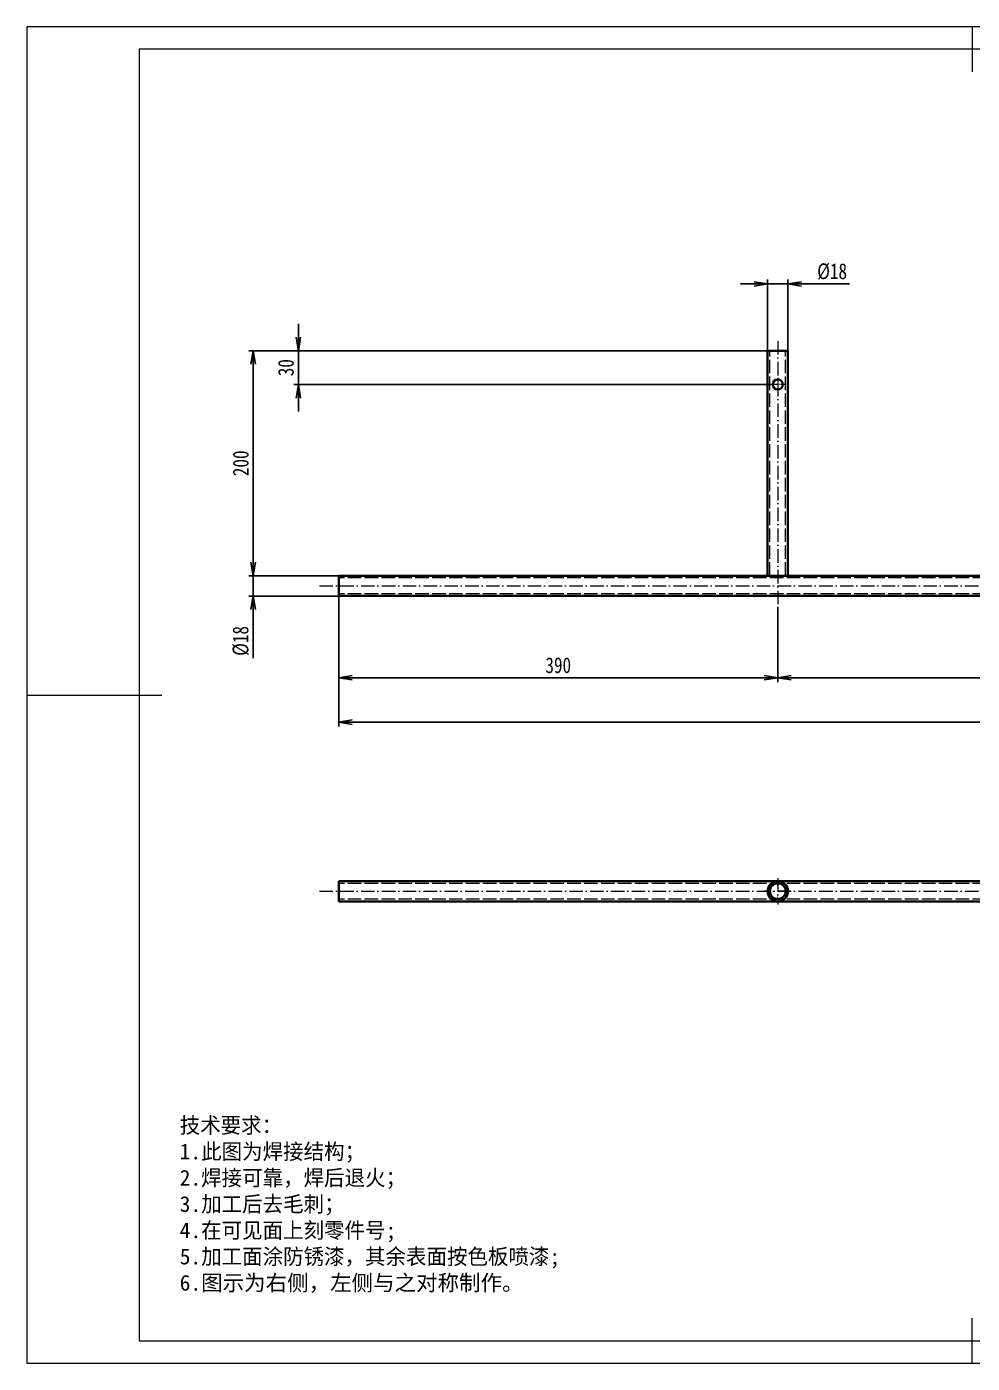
# Model space of a CAD drawing. Header units: millimetres. Extents: x -15766 to 80009, y -9701 to 15159.
# Drawn here: x -14263 to -13423, y 13254 to 14442 of the extents above; entities that cross this region are included whole.
import ezdxf

# ---------------------------------------------------------------- set-up
doc = ezdxf.new("R2010")
doc.units = ezdxf.units.MM
for name, pattern in [('CENTER-HOKUTO_1', [16, 13, -1, 1, -1]), ('DASHDOT', [18.5, 12, -3, 0.5, -3]), ('DASHED', [15, 12, -3]), ('HIDDEN-HOKUTO_1', [2, 1, -1])]:
    doc.linetypes.add(name, pattern=pattern)
doc.layers.get('DEFPOINTS').update_dxf_attribs({"lineweight": 18})
for name, color, linetype, lineweight in [('AM_7', 2, 'CENTER-HOKUTO_1', 18), ('AM_HID', 1, 'HIDDEN-HOKUTO_1', 18), ('AM_VIS', 7, 'Continuous', 18), ('CDRAFT0', 7, 'Continuous', 18), ('DIM', 253, 'Continuous', 20), ('title_frame', 7, 'Continuous', 18), ('word_dim', 9, 'Continuous', 18), ('粗实线层_1', 7, 'Continuous', 15)]:
    doc.layers.add(name, color=color, linetype=linetype, lineweight=lineweight)
doc.styles.add('DIM', font='', dxfattribs={"width": 0.8})
doc.styles.get('DIM').set_extended_font_data('NSimSun')
doc.dimstyles.new('1-4', dxfattribs={"dimscale": 4, "dimtxt": 3.5, "dimasz": 3, "dimexe": 1, "dimexo": 0, "dimgap": 1, "dimtad": 1, "dimdsep": 46, "dimtxsty": 'DIM', "dimblk": 'OPEN', "dimcen": 0, "dimdle": 6, "dimclrd": 256, "dimclre": 256, "dimclrt": 3, "dimazin": 2, "dimtfac": 0.707107, "dimtmove": 0, "dimatfit": 3, "dimfxl": 0, "dimfrac": 2, "dimtolj": 1, "dimarcsym": 0})

# ---------------------------------------------------------------- blocks, each defined once
blk = doc.blocks.new('*X589')
at = {"layer": 'CDRAFT0'}
for p, q in [((420, 297), (0, 297)), ((0, 297), (0, 0)), ((420, 0), (420, 297)), ((0, 0), (420, 0))]:
    blk.add_line(p, q, dxfattribs=at)
at = {"layer": '粗实线层_1'}
for p, q in [((210, 297), (210, 287)), ((415, 292), (25, 292)), ((25, 292), (25, 5)), ((415, 5), (415, 292)), ((0, 148.5), (30, 148.5)), ((420, 148.5), (410, 148.5)), ((210, 0), (210, 10)), ((25, 5), (415, 5))]:
    blk.add_line(p, q, dxfattribs=at)
blk = doc.blocks.new('_OPEN')
at = {"color": 0, "linetype": 'ByBlock', "lineweight": -2}
for p, q in [((-1, 0.166667), (0, 0)), ((-1, -0.166667), (0, 0)), ((0, 0), (-1, 0))]:
    blk.add_line(p, q, dxfattribs=at)
blk = doc.blocks.new('*D1132')
at = {"layer": 'DEFPOINTS', "color": 0, "transparency": 16777216}
for p in [(-13986.1, 13935.7), (-13596.1, 13926), (-13596.1, 13863.1)]:
    blk.add_point(p, dxfattribs=at)
at = {"layer": 'DIM', "linetype": 'Continuous', "lineweight": -2, "transparency": 16777216}
for p, q in [((-13986.1, 13935.7), (-13986.1, 13859.1)), ((-13596.1, 13926), (-13596.1, 13859.1)), ((-13974.1, 13863.1), (-13608.1, 13863.1))]:
    blk.add_line(p, q, dxfattribs=at)
at = {"layer": 'DIM', "lineweight": -2, "transparency": 16777216, "xscale": 12, "yscale": 12, "zscale": 12, "rotation": 180}
blk.add_blockref('_OPEN', (-13986.1, 13863.1), dxfattribs=at)
at = {"layer": 'DIM', "lineweight": -2, "transparency": 16777216, "xscale": 12, "yscale": 12, "zscale": 12}
blk.add_blockref('_OPEN', (-13596.1, 13863.1), dxfattribs=at)
at = {"layer": 'DIM', "color": 3, "transparency": 16777216, "insert": (-13791.1, 13874.1), "char_height": 14, "attachment_point": 5, "style": 'DIM'}
blk.add_mtext('\\A1;390', dxfattribs=at)
blk = doc.blocks.new('*D1133')
at = {"layer": 'DEFPOINTS', "color": 0, "transparency": 16777216}
for p in [(-13596.1, 13926), (-13196.1, 13926), (-13196.1, 13863.1)]:
    blk.add_point(p, dxfattribs=at)
at = {"layer": 'DIM', "linetype": 'Continuous', "lineweight": -2, "transparency": 16777216}
for p, q in [((-13596.1, 13926), (-13596.1, 13859.1)), ((-13196.1, 13926), (-13196.1, 13859.1)), ((-13584.1, 13863.1), (-13208.1, 13863.1))]:
    blk.add_line(p, q, dxfattribs=at)
at = {"layer": 'DIM', "lineweight": -2, "transparency": 16777216, "xscale": 12, "yscale": 12, "zscale": 12, "rotation": 180}
blk.add_blockref('_OPEN', (-13596.1, 13863.1), dxfattribs=at)
at = {"layer": 'DIM', "lineweight": -2, "transparency": 16777216, "xscale": 12, "yscale": 12, "zscale": 12}
blk.add_blockref('_OPEN', (-13196.1, 13863.1), dxfattribs=at)
at = {"layer": 'DIM', "color": 3, "transparency": 16777216, "insert": (-13396.1, 13874.1), "char_height": 14, "attachment_point": 5, "style": 'DIM'}
blk.add_mtext('\\A1;400', dxfattribs=at)
blk = doc.blocks.new('*D1134')
at = {"layer": 'DEFPOINTS', "color": 0, "transparency": 16777216}
for p in [(-14062.1, 13953.7), (-13986.1, 13953.7), (-13986.1, 13935.7)]:
    blk.add_point(p, dxfattribs=at)
at = {"layer": 'DIM', "linetype": 'Continuous', "lineweight": -2, "transparency": 16777216}
for p, q in [((-14062.1, 13965.7), (-14062.1, 13977.7)), ((-13986.1, 13953.7), (-14066.1, 13953.7)), ((-14062.1, 13953.7), (-14062.1, 13935.7)), ((-13986.1, 13935.7), (-14066.1, 13935.7)), ((-14062.1, 13923.7), (-14062.1, 13880.5))]:
    blk.add_line(p, q, dxfattribs=at)
at = {"layer": 'DIM', "lineweight": -2, "transparency": 16777216, "xscale": 12, "yscale": 12, "zscale": 12}
for p, rotation in [((-14062.1, 13953.7), 270), ((-14062.1, 13935.7), 90)]:
    blk.add_blockref('_OPEN', p, dxfattribs=dict(at, rotation=rotation))
at = {"layer": 'DIM', "color": 3, "transparency": 16777216, "insert": (-14073.1, 13895.8), "char_height": 14, "attachment_point": 5, "rotation": 90, "style": 'DIM'}
blk.add_mtext('\\A1;%%c18', dxfattribs=at)
blk = doc.blocks.new('*D1135')
at = {"layer": 'DEFPOINTS', "color": 0, "transparency": 16777216}
for p in [(-14062.1, 14153.7), (-13605.1, 14153.7), (-13986.1, 13953.7)]:
    blk.add_point(p, dxfattribs=at)
at = {"layer": 'DIM', "linetype": 'Continuous', "lineweight": -2, "transparency": 16777216}
for p, q in [((-13605.1, 14153.7), (-14066.1, 14153.7)), ((-14062.1, 13965.7), (-14062.1, 14141.7)), ((-13986.1, 13953.7), (-14066.1, 13953.7))]:
    blk.add_line(p, q, dxfattribs=at)
at = {"layer": 'DIM', "lineweight": -2, "transparency": 16777216, "xscale": 12, "yscale": 12, "zscale": 12}
for p, rotation in [((-14062.1, 14153.7), 90), ((-14062.1, 13953.7), 270)]:
    blk.add_blockref('_OPEN', p, dxfattribs=dict(at, rotation=rotation))
at = {"layer": 'DIM', "color": 3, "transparency": 16777216, "insert": (-14073.1, 14053.7), "char_height": 14, "attachment_point": 5, "rotation": 90, "style": 'DIM'}
blk.add_mtext('\\A1;200', dxfattribs=at)
blk = doc.blocks.new('*D1136')
at = {"layer": 'DEFPOINTS', "color": 0, "transparency": 16777216}
for p in [(-13605.1, 14153.7), (-14022, 14123.7), (-13602, 14123.7)]:
    blk.add_point(p, dxfattribs=at)
at = {"layer": 'DIM', "linetype": 'Continuous', "lineweight": -2, "transparency": 16777216}
for p, q in [((-14022, 14165.7), (-14022, 14177.7)), ((-13605.1, 14153.7), (-14026, 14153.7)), ((-14022, 14153.7), (-14022, 14123.7)), ((-13602, 14123.7), (-14026, 14123.7)), ((-14022, 14111.7), (-14022, 14099.7))]:
    blk.add_line(p, q, dxfattribs=at)
at = {"layer": 'DIM', "lineweight": -2, "transparency": 16777216, "xscale": 12, "yscale": 12, "zscale": 12}
for p, rotation in [((-14022, 14153.7), 270), ((-14022, 14123.7), 90)]:
    blk.add_blockref('_OPEN', p, dxfattribs=dict(at, rotation=rotation))
at = {"layer": 'DIM', "color": 3, "transparency": 16777216, "insert": (-14033, 14138.7), "char_height": 14, "attachment_point": 5, "rotation": 90, "style": 'DIM'}
blk.add_mtext('\\A1;30', dxfattribs=at)
blk = doc.blocks.new('*D1137')
at = {"layer": 'DEFPOINTS', "color": 0, "transparency": 16777216}
for p in [(-13986.1, 13935.7), (-12736.1, 13935.7), (-12736.1, 13823.6)]:
    blk.add_point(p, dxfattribs=at)
at = {"layer": 'DIM', "linetype": 'Continuous', "lineweight": -2, "transparency": 16777216}
for p, q in [((-13986.1, 13935.7), (-13986.1, 13819.6)), ((-12736.1, 13935.7), (-12736.1, 13819.6)), ((-13974.1, 13823.6), (-12748.1, 13823.6))]:
    blk.add_line(p, q, dxfattribs=at)
at = {"layer": 'DIM', "lineweight": -2, "transparency": 16777216, "xscale": 12, "yscale": 12, "zscale": 12, "rotation": 180}
blk.add_blockref('_OPEN', (-13986.1, 13823.6), dxfattribs=at)
at = {"layer": 'DIM', "lineweight": -2, "transparency": 16777216, "xscale": 12, "yscale": 12, "zscale": 12}
blk.add_blockref('_OPEN', (-12736.1, 13823.6), dxfattribs=at)
at = {"layer": 'DIM', "color": 3, "transparency": 16777216, "insert": (-13361.1, 13834.6), "char_height": 14, "attachment_point": 5, "style": 'DIM'}
blk.add_mtext('\\A1;1250', dxfattribs=at)
blk = doc.blocks.new('*D1138')
at = {"layer": 'DEFPOINTS', "color": 0, "transparency": 16777216}
for p in [(-13587.1, 14213.1), (-13605.1, 14153.7), (-13587.1, 14153.7)]:
    blk.add_point(p, dxfattribs=at)
at = {"layer": 'DIM', "linetype": 'Continuous', "lineweight": -2, "transparency": 16777216}
for p, q in [((-13617.1, 14213.1), (-13629.1, 14213.1)), ((-13605.1, 14153.7), (-13605.1, 14217.1)), ((-13605.1, 14213.1), (-13587.1, 14213.1)), ((-13587.1, 14153.7), (-13587.1, 14217.1)), ((-13575.1, 14213.1), (-13532.5, 14213.1))]:
    blk.add_line(p, q, dxfattribs=at)
at = {"layer": 'DIM', "lineweight": -2, "transparency": 16777216, "xscale": 12, "yscale": 12, "zscale": 12}
blk.add_blockref('_OPEN', (-13605.1, 14213.1), dxfattribs=at)
at = {"layer": 'DIM', "lineweight": -2, "transparency": 16777216, "xscale": 12, "yscale": 12, "zscale": 12, "rotation": 180}
blk.add_blockref('_OPEN', (-13587.1, 14213.1), dxfattribs=at)
at = {"layer": 'DIM', "color": 3, "transparency": 16777216, "insert": (-13547.8, 14224.1), "char_height": 14, "attachment_point": 5, "style": 'DIM'}
blk.add_mtext('\\A1;%%c18', dxfattribs=at)

msp = doc.modelspace()

# ---------------------------------------------------------------- linework, layer by layer
at = {"layer": 'AM_7', "linetype": 'DASHDOT', "lineweight": 13, "ltscale": 0.292499}
msp.add_line((-13596.10482, 14129.58203), (-13596.10482, 14117.88208), dxfattribs=at)
at = {"layer": 'AM_7', "linetype": 'DASHDOT', "lineweight": 13, "ltscale": 0.292505}
msp.add_line((-13590.25473, 14123.73206), (-13601.95492, 14123.73206), dxfattribs=at)
at = {"layer": 'AM_7', "linetype": 'DASHDOT', "lineweight": 13}
for p, q in [((-14003.2501, 13944.73206), (-12716.032, 13944.73206)), ((-13596.10482, 13685.01347), (-13596.10482, 13661.61345)), ((-14003.2501, 13673.31346), (-12716.032, 13673.31346)), ((-13584.40463, 13673.31346), (-13607.80502, 13673.31346))]:
    msp.add_line(p, q, dxfattribs=at)
at = {"layer": 'AM_7', "linetype": 'DASHDOT', "lineweight": 13, "ltscale": 0.101268}
for p, q in [((-13596.10482, 13678.33787), (-13596.10482, 13682.38859)), ((-13596.10482, 13664.23832), (-13596.10482, 13668.28904))]:
    msp.add_line(p, q, dxfattribs=at)
at = {"layer": 'AM_7', "linetype": 'DASHDOT', "lineweight": 13}
msp.add_lwpolyline([(-13596.10482, 14162.35623), (-13596.10482, 13925.99074)], dxfattribs=at)
at = {"layer": 'AM_HID', "linetype": 'DASHED', "lineweight": 13}
for p, q in [((-13603.10482, 13953.73206), (-13603.10482, 14153.73206)), ((-13589.10482, 13953.73206), (-13589.10482, 14153.73206)), ((-12736.10482, 13951.73206), (-13986.10482, 13951.73206)), ((-12736.10482, 13937.73206), (-13986.10482, 13937.73206)), ((-12736.10482, 13680.31346), (-13986.10482, 13680.31346)), ((-12736.10482, 13666.31346), (-13986.10482, 13666.31346))]:
    msp.add_line(p, q, dxfattribs=at)
at = {"layer": 'AM_HID', "linetype": 'DASHED', "lineweight": 13, "ltscale": 0.35}
msp.add_line((-13589.10482, 13953.73206), (-13603.10482, 13953.73206), dxfattribs=at)
at = {"layer": 'AM_HID', "linetype": 'DASHED', "lineweight": 13, "ltscale": 0.060814}
for p, q in [((-13600.60482, 13678.6754), (-13600.60482, 13681.10795)), ((-13591.60482, 13678.6754), (-13591.60482, 13681.10795)), ((-13600.60482, 13665.51896), (-13600.60482, 13667.95152)), ((-13591.60482, 13665.51896), (-13591.60482, 13667.95152))]:
    msp.add_line(p, q, dxfattribs=at)
at = {"layer": 'AM_HID', "linetype": 'DASHED', "lineweight": 13, "ltscale": 0.002527}
msp.add_line((-13596.05404, 13682.31346), (-13596.15512, 13682.31346), dxfattribs=at)
at = {"layer": 'AM_VIS', "lineweight": 35}
for p, q in [((-13605.10482, 13953.73206), (-13605.10482, 14153.73206)), ((-13587.10482, 13953.73206), (-13587.10482, 14153.73206)), ((-13605.10482, 13953.73206), (-13986.10482, 13953.73206)), ((-13205.10482, 13953.73206), (-13587.10482, 13953.73206)), ((-12736.10482, 13935.73206), (-13986.10482, 13935.73206)), ((-13596.15512, 13682.31346), (-13986.10482, 13682.31346)), ((-13196.15512, 13682.31346), (-13596.05404, 13682.31346)), ((-12736.10482, 13664.31346), (-13986.10482, 13664.31346))]:
    msp.add_line(p, q, dxfattribs=at)
at = {"layer": 'AM_VIS', "lineweight": 35, "ltscale": 0.45}
for p, q in [((-13587.10482, 14153.73206), (-13605.10482, 14153.73206)), ((-13986.10482, 13953.73206), (-13986.10482, 13935.73206)), ((-13587.10482, 13953.73206), (-13605.10482, 13953.73206))]:
    msp.add_line(p, q, dxfattribs=at)
at = {"layer": 'AM_VIS', "lineweight": 35, "ltscale": 0.05}
for p, q in [((-13603.10482, 13953.73206), (-13605.10482, 13953.73206)), ((-13587.10482, 13953.73206), (-13589.10482, 13953.73206))]:
    msp.add_line(p, q, dxfattribs=at)
at = {"layer": 'AM_VIS', "lineweight": 35, "ltscale": 0.35}
msp.add_line((-13589.10482, 13953.73206), (-13603.10482, 13953.73206), dxfattribs=at)
at = {"layer": 'AM_VIS', "lineweight": 35, "ltscale": 0.225}
for p, q in [((-13986.10482, 13682.31346), (-13986.10482, 13673.31346)), ((-13986.10482, 13673.31346), (-13986.10482, 13664.31346))]:
    msp.add_line(p, q, dxfattribs=at)
at = {"layer": 'AM_VIS', "lineweight": 35}
for centre, radius in [((-13596.10482, 14123.73206), 4.5), ((-13596.10482, 13673.31346), 9), ((-13596.10482, 13673.31346), 7)]:
    msp.add_circle(centre, radius, dxfattribs=at)

# ---------------------------------------------------------------- block references
at = {"layer": 'title_frame', "xscale": 4, "yscale": 4, "zscale": 4}
msp.add_blockref('*X589', (-14263.30415, 13253.73384), dxfattribs=at)

# ---------------------------------------------------------------- texts
at = {"layer": 'word_dim', "linetype": 'Continuous', "ltscale": 4, "insert": (-14127.41483, 13472.30788), "char_height": 14, "width": 558.4143273, "attachment_point": 1}
msp.add_mtext('{\\C3;技术要求：\\P1.此图为焊接结构；\\P2.焊接可靠，焊后退火；\\P3.加工后去毛刺；\\P4.在可见面上刻零件号;\\P5.加工面涂防锈漆，其余表面按色板喷漆;\\P\\fNSimSun|b0|i0|c134|p49;6\\fSimSun|b0|i0|c134|p49;.图示为右侧，左侧与之对称制作。}', dxfattribs=at)

# ---------------------------------------------------------------- dimensions: what is measured, and where the dimension line sits
at = {"layer": 'DIM', "color": 3, "true_color": 0x00ff00}
dim = msp.add_linear_dim(base=(-13587.10482, 14213.1277), p1=(-13605.10482, 14153.73206), p2=(-13587.10482, 14153.73206), dimstyle='1-4', override={"dimpost": '%%c<>'}, dxfattribs=at)
dim.commit()
dim.dimension.update_dxf_attribs({"geometry": '*D1138', "text_midpoint": (-13547.78038, 14224.1277)})
for base, p1, p2, picture, middle in [((-14021.96162, 14123.73206), (-13605.10482, 14153.73206), (-13601.95492, 14123.73206), '*D1136', (-14032.96162, 14138.73206)), ((-14062.12423, 14153.73206), (-13986.10482, 13953.73206), (-13605.10482, 14153.73206), '*D1135', (-14073.12423, 14053.73206))]:
    dim = msp.add_linear_dim(base=base, p1=p1, p2=p2, angle=90, dimstyle='1-4', dxfattribs=at)
    dim.commit()
    dim.dimension.update_dxf_attribs({"geometry": picture, "text_midpoint": middle})
dim = msp.add_linear_dim(base=(-14062.12423, 13953.73206), p1=(-13986.10482, 13935.73206), p2=(-13986.10482, 13953.73206), angle=90, dimstyle='1-4', override={"dimpost": '%%c<>'}, dxfattribs=at)
dim.commit()
dim.dimension.update_dxf_attribs({"geometry": '*D1134', "text_midpoint": (-14062.12423, 13895.80706), "dimtype": 160})
for base, p1, p2, picture, middle in [((-13596.10482, 13863.08735), (-13986.10482, 13935.73206), (-13596.10482, 13925.99074), '*D1132', (-13791.10482, 13874.08735)), ((-12736.10482, 13823.55236), (-13986.10482, 13935.73206), (-12736.10482, 13935.73206), '*D1137', (-13361.10482, 13834.55236)), ((-13196.10482, 13863.08735), (-13596.10482, 13925.99074), (-13196.10482, 13925.99074), '*D1133', (-13396.10482, 13874.08735))]:
    dim = msp.add_linear_dim(base=base, p1=p1, p2=p2, dimstyle='1-4', dxfattribs=at)
    dim.commit()
    dim.dimension.update_dxf_attribs({"geometry": picture, "text_midpoint": middle})

doc.saveas('drawing.dxf')
